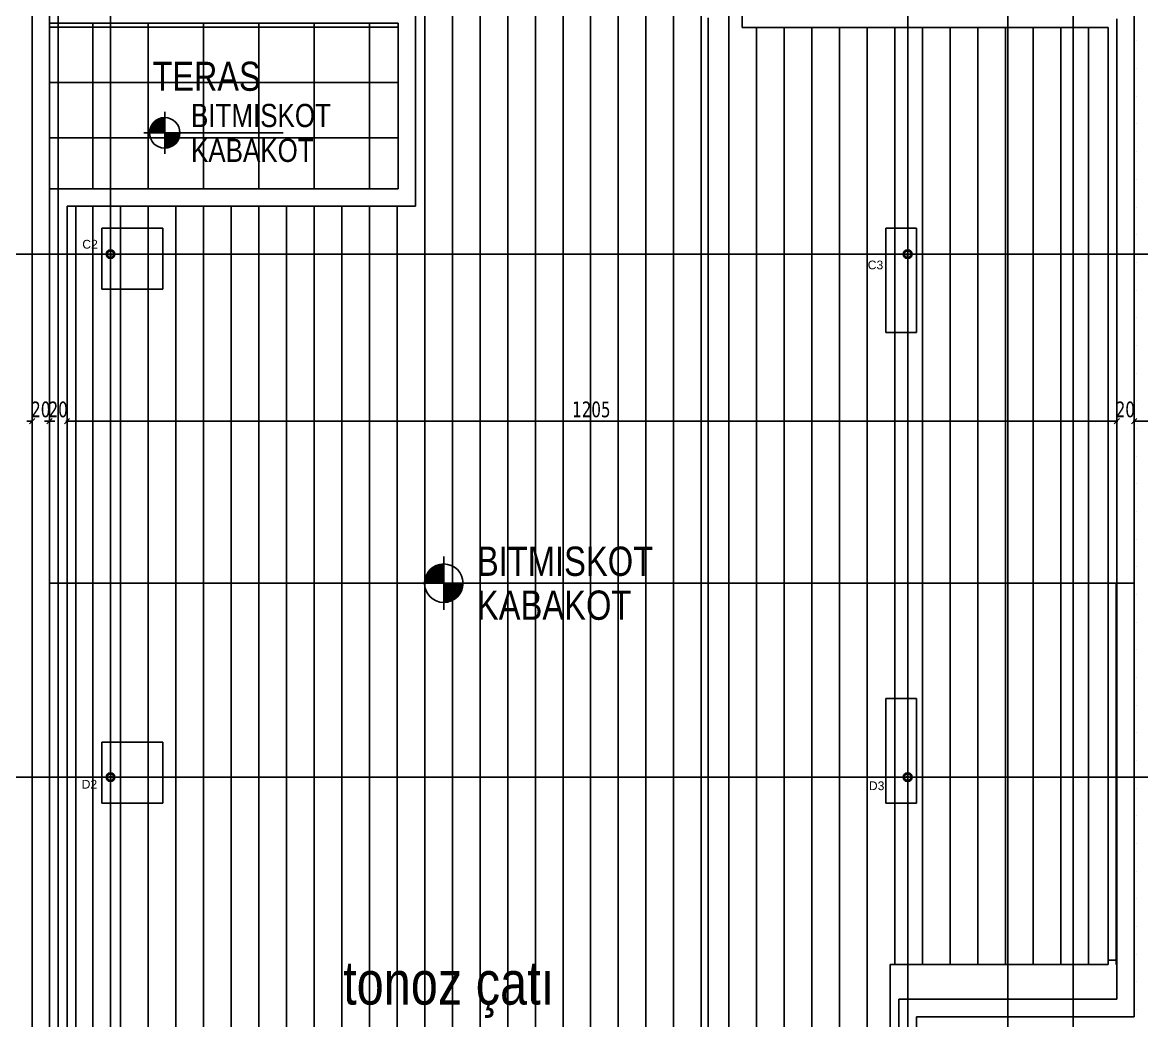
# Model space of a CAD drawing. Header units: millimetres. Extents: x 43168.9 to 43194.6, y -25545.1 to -25543.4.
# Drawn here: x 43179.7856 to 43180.0426, y -25544.2798 to -25544.0507 of the extents above; entities that cross this region are included whole.
import ezdxf

# ---------------------------------------------------------------- set-up
doc = ezdxf.new("R2010")
doc.units = ezdxf.units.MM
doc.header["$LTSCALE"] = 200
for name, pattern in [('DASHDOT', [1, 0.5, -0.25, 0, -0.25]), ('DASHDOT2', [0.5, 0.25, -0.125, 0, -0.125]), ('HIDDEN2', [0.1875, 0.125, -0.0625])]:
    doc.linetypes.add(name, pattern=pattern)
for name, color, linetype in [('aks_sgh', 5, 'DASHDOT2'), ('gor-1_sgh', 232, 'Continuous'), ('gor-2_sgh', 161, 'Continuous'), ('gor-4_sgh', 17, 'Continuous'), ('izd-alt_sgh', 8, 'HIDDEN2'), ('kesitcizgisi_sgh', 22, 'Continuous'), ('olcudis_sgh', 185, 'Continuous'), ('olcuic_sgh', 183, 'Continuous'), ('tarama-zemin_sgh', 197, 'Continuous'), ('yazi-mahal_sgh', 12, 'Continuous')]:
    doc.layers.add(name, color=color, linetype=linetype)
doc.styles.add('1-200', font='arial.ttf', dxfattribs={"height": 60})
doc.styles.add('dim', font='VERDANA.TTF', dxfattribs={"width": 0.7})
doc.styles.add('text2', font='arial.ttf')

msp = doc.modelspace()

# ---------------------------------------------------------------- hatches: boundary and pattern name
h = msp.add_hatch(color=256)
edge = h.paths.add_edge_path()
edge.add_arc((43179.80588, -25544.10392), 0.001, 0, 360)
edge = h.paths.add_edge_path(flags=16)
edge.add_arc((43179.80588, -25544.10392), 0.00075, 0, 360)
h = msp.add_hatch(color=256)
edge = h.paths.add_edge_path()
edge.add_arc((43179.98888, -25544.10392), 0.001, 0, 360)
edge = h.paths.add_edge_path(flags=16)
edge.add_arc((43179.98888, -25544.10392), 0.00075, 0, 360)
h = msp.add_hatch(color=256)
edge = h.paths.add_edge_path()
edge.add_arc((43179.80588, -25544.22392), 0.001, 0, 360)
edge = h.paths.add_edge_path(flags=16)
edge.add_arc((43179.80588, -25544.22392), 0.00075, 0, 360)
h = msp.add_hatch(color=256)
edge = h.paths.add_edge_path()
edge.add_arc((43179.98888, -25544.22392), 0.001, 0, 360)
edge = h.paths.add_edge_path(flags=16)
edge.add_arc((43179.98888, -25544.22392), 0.00075, 0, 360)

# ---------------------------------------------------------------- linework, layer by layer
at = {"color": 0}
for p, q in [((43179.81831, -25544.07124), (43179.81831, -25544.08091)), ((43179.81348, -25544.07607), (43179.84548, -25544.07607)), ((43179.88238, -25544.17333), (43179.88238, -25544.18551)), ((43179.87629, -25544.17942), (43179.91661, -25544.17942))]:
    msp.add_line(p, q, dxfattribs=at)
for p, q in [((43179.81482, -25544.07597), (43179.81822, -25544.07258)), ((43179.81485, -25544.07565), (43179.81789, -25544.0726)), ((43179.81492, -25544.07528), (43179.81754, -25544.07266)), ((43179.8161, -25544.07607), (43179.81499, -25544.07496)), ((43179.81502, -25544.07607), (43179.81831, -25544.07278)), ((43179.81504, -25544.07485), (43179.81711, -25544.07279)), ((43179.8164, -25544.07607), (43179.81508, -25544.07475)), ((43179.8167, -25544.07607), (43179.81517, -25544.07454)), ((43179.817, -25544.07607), (43179.81527, -25544.07435)), ((43179.81531, -25544.07428), (43179.81652, -25544.07307)), ((43179.81532, -25544.07607), (43179.81831, -25544.07308)), ((43179.8173, -25544.07607), (43179.81539, -25544.07416)), ((43179.8176, -25544.07607), (43179.81551, -25544.07398)), ((43179.81562, -25544.07607), (43179.81831, -25544.07338)), ((43179.8179, -25544.07607), (43179.81565, -25544.07382)), ((43179.8182, -25544.07607), (43179.81578, -25544.07366)), ((43179.81592, -25544.07607), (43179.81831, -25544.07368)), ((43179.81831, -25544.07589), (43179.81594, -25544.07351)), ((43179.81831, -25544.07559), (43179.8161, -25544.07337)), ((43179.81622, -25544.07607), (43179.81831, -25544.07398)), ((43179.81831, -25544.07529), (43179.81627, -25544.07324)), ((43179.81831, -25544.07499), (43179.81645, -25544.07312)), ((43179.81652, -25544.07607), (43179.81831, -25544.07428)), ((43179.81831, -25544.07469), (43179.81663, -25544.07301)), ((43179.81682, -25544.07607), (43179.81831, -25544.07458)), ((43179.81831, -25544.07439), (43179.81683, -25544.07291)), ((43179.81831, -25544.07409), (43179.81704, -25544.07282)), ((43179.81712, -25544.07607), (43179.81831, -25544.07487)), ((43179.81831, -25544.07379), (43179.81726, -25544.07274)), ((43179.81831, -25544.07349), (43179.81749, -25544.07267)), ((43179.81831, -25544.07319), (43179.81775, -25544.07263)), ((43179.81831, -25544.07289), (43179.81801, -25544.07259)), ((43179.81831, -25544.0726), (43179.81829, -25544.07257)), ((43179.81491, -25544.07607), (43179.81482, -25544.07599)), ((43179.81521, -25544.07607), (43179.81484, -25544.07571)), ((43179.8155, -25544.07607), (43179.81488, -25544.07544)), ((43179.8158, -25544.07607), (43179.81494, -25544.0752)), ((43179.81742, -25544.07607), (43179.81831, -25544.07517)), ((43179.81772, -25544.07607), (43179.81831, -25544.07547)), ((43179.81801, -25544.07607), (43179.81831, -25544.07577)), ((43179.81831, -25544.07637), (43179.81861, -25544.07607)), ((43179.81831, -25544.07667), (43179.81891, -25544.07607)), ((43179.81831, -25544.07697), (43179.81921, -25544.07607)), ((43179.81831, -25544.07727), (43179.81951, -25544.07607)), ((43179.81831, -25544.07757), (43179.81981, -25544.07607)), ((43179.81831, -25544.07787), (43179.82011, -25544.07607)), ((43179.81831, -25544.07817), (43179.82041, -25544.07607)), ((43179.81831, -25544.07847), (43179.82071, -25544.07607)), ((43179.81831, -25544.07877), (43179.82101, -25544.07607)), ((43179.81831, -25544.07907), (43179.82131, -25544.07607)), ((43179.81831, -25544.07936), (43179.82161, -25544.07607)), ((43179.82073, -25544.0786), (43179.81831, -25544.07619)), ((43179.82057, -25544.07874), (43179.81831, -25544.07649)), ((43179.8204, -25544.07887), (43179.81831, -25544.07679)), ((43179.82023, -25544.079), (43179.81831, -25544.07709)), ((43179.82004, -25544.07911), (43179.81831, -25544.07738)), ((43179.81841, -25544.07956), (43179.82181, -25544.07617)), ((43179.82087, -25544.07845), (43179.8185, -25544.07607)), ((43179.81874, -25544.07954), (43179.82178, -25544.07649)), ((43179.82101, -25544.07829), (43179.8188, -25544.07607)), ((43179.82114, -25544.07812), (43179.8191, -25544.07607)), ((43179.81911, -25544.07947), (43179.82173, -25544.07685)), ((43179.82126, -25544.07794), (43179.8194, -25544.07607)), ((43179.81953, -25544.07935), (43179.8216, -25544.07728)), ((43179.82138, -25544.07776), (43179.8197, -25544.07607)), ((43179.82147, -25544.07755), (43179.81999, -25544.07607)), ((43179.82157, -25544.07735), (43179.82029, -25544.07607)), ((43179.82165, -25544.07712), (43179.82059, -25544.07607)), ((43179.82171, -25544.07689), (43179.82089, -25544.07607)), ((43179.82176, -25544.07664), (43179.82119, -25544.07607)), ((43179.8218, -25544.07638), (43179.82149, -25544.07607)), ((43179.82181, -25544.07609), (43179.82179, -25544.07607)), ((43179.81984, -25544.07921), (43179.81831, -25544.07768)), ((43179.81963, -25544.0793), (43179.81831, -25544.07798)), ((43179.81942, -25544.07939), (43179.81831, -25544.07828)), ((43179.81918, -25544.07945), (43179.81831, -25544.07858)), ((43179.81894, -25544.07951), (43179.81831, -25544.07888)), ((43179.81868, -25544.07954), (43179.81831, -25544.07918)), ((43179.8184, -25544.07957), (43179.81831, -25544.07948)), ((43179.8201, -25544.07907), (43179.82131, -25544.07786)), ((43179.87798, -25544.17929), (43179.88226, -25544.17502)), ((43179.87801, -25544.17889), (43179.88185, -25544.17505)), ((43179.8781, -25544.17842), (43179.8814, -25544.17512)), ((43179.88238, -25544.17655), (43179.88105, -25544.17522)), ((43179.88238, -25544.17617), (43179.88134, -25544.17514)), ((43179.88238, -25544.17579), (43179.88166, -25544.17508)), ((43179.88238, -25544.17542), (43179.88199, -25544.17503)), ((43179.88238, -25544.17504), (43179.88235, -25544.17501)), ((43179.87823, -25544.17942), (43179.88238, -25544.17527)), ((43179.87825, -25544.17789), (43179.88086, -25544.17528)), ((43179.87997, -25544.17942), (43179.87831, -25544.17776)), ((43179.88035, -25544.17942), (43179.87842, -25544.17749)), ((43179.88072, -25544.17942), (43179.87855, -25544.17724)), ((43179.8786, -25544.17717), (43179.88012, -25544.17564)), ((43179.87861, -25544.17942), (43179.88238, -25544.17565)), ((43179.8811, -25544.17942), (43179.87869, -25544.17701)), ((43179.88148, -25544.17942), (43179.87885, -25544.17679)), ((43179.87898, -25544.17942), (43179.88238, -25544.17602)), ((43179.88186, -25544.17942), (43179.87902, -25544.17658)), ((43179.88223, -25544.17942), (43179.87919, -25544.17638)), ((43179.87936, -25544.17942), (43179.88238, -25544.1764)), ((43179.88238, -25544.17919), (43179.87939, -25544.17619)), ((43179.88238, -25544.17881), (43179.87958, -25544.17602)), ((43179.87974, -25544.17942), (43179.88238, -25544.17678)), ((43179.88238, -25544.17843), (43179.8798, -25544.17585)), ((43179.88238, -25544.17806), (43179.88003, -25544.1757)), ((43179.88012, -25544.17942), (43179.88238, -25544.17716)), ((43179.88238, -25544.17768), (43179.88026, -25544.17556)), ((43179.88049, -25544.17942), (43179.88238, -25544.17753)), ((43179.88238, -25544.1773), (43179.88051, -25544.17544)), ((43179.88238, -25544.17692), (43179.88077, -25544.17532)), ((43179.87808, -25544.17942), (43179.87798, -25544.17931)), ((43179.87846, -25544.17942), (43179.878, -25544.17896)), ((43179.87884, -25544.17942), (43179.87805, -25544.17863)), ((43179.87922, -25544.17942), (43179.87812, -25544.17833)), ((43179.87959, -25544.17942), (43179.8782, -25544.17802)), ((43179.88087, -25544.17942), (43179.88238, -25544.17791)), ((43179.88125, -25544.17942), (43179.88238, -25544.17829)), ((43179.88162, -25544.17942), (43179.88238, -25544.17867)), ((43179.882, -25544.17942), (43179.88238, -25544.17904)), ((43179.88238, -25544.1798), (43179.88276, -25544.17942)), ((43179.88238, -25544.18017), (43179.88313, -25544.17942)), ((43179.88238, -25544.18055), (43179.88351, -25544.17942)), ((43179.88238, -25544.18093), (43179.88389, -25544.17942)), ((43179.88238, -25544.18131), (43179.88426, -25544.17942)), ((43179.88238, -25544.18168), (43179.88464, -25544.17942)), ((43179.88238, -25544.18206), (43179.88502, -25544.17942)), ((43179.88238, -25544.18244), (43179.8854, -25544.17942)), ((43179.88238, -25544.18281), (43179.88577, -25544.17942)), ((43179.88238, -25544.18319), (43179.88615, -25544.17942)), ((43179.88238, -25544.18357), (43179.88653, -25544.17942)), ((43179.88542, -25544.18261), (43179.88238, -25544.17956)), ((43179.88522, -25544.18278), (43179.88238, -25544.17994)), ((43179.88501, -25544.18295), (43179.88238, -25544.18032)), ((43179.8825, -25544.18382), (43179.88678, -25544.17954)), ((43179.8856, -25544.18241), (43179.88261, -25544.17942)), ((43179.88291, -25544.18379), (43179.88675, -25544.17995)), ((43179.88578, -25544.18221), (43179.88299, -25544.17942)), ((43179.88594, -25544.182), (43179.88336, -25544.17942)), ((43179.88609, -25544.18177), (43179.88374, -25544.17942)), ((43179.88624, -25544.18154), (43179.88412, -25544.17942)), ((43179.88636, -25544.18128), (43179.8845, -25544.17942)), ((43179.88648, -25544.18102), (43179.88487, -25544.17942)), ((43179.88658, -25544.18075), (43179.88525, -25544.17942)), ((43179.88666, -25544.18045), (43179.88563, -25544.17942)), ((43179.88672, -25544.18014), (43179.88601, -25544.17942)), ((43179.88677, -25544.17981), (43179.88638, -25544.17942)), ((43179.88679, -25544.17945), (43179.88676, -25544.17942)), ((43179.88479, -25544.1831), (43179.88238, -25544.1807)), ((43179.88455, -25544.18325), (43179.88238, -25544.18107)), ((43179.8843, -25544.18337), (43179.88238, -25544.18145)), ((43179.88404, -25544.18349), (43179.88238, -25544.18183)), ((43179.88378, -25544.1836), (43179.88238, -25544.1822)), ((43179.88347, -25544.18368), (43179.88238, -25544.18258)), ((43179.88317, -25544.18375), (43179.88238, -25544.18296)), ((43179.88338, -25544.1837), (43179.88668, -25544.1804)), ((43179.88391, -25544.18354), (43179.88652, -25544.18094)), ((43179.88463, -25544.1832), (43179.88616, -25544.18167)), ((43179.88284, -25544.18379), (43179.88238, -25544.18334)), ((43179.88249, -25544.18382), (43179.88238, -25544.18371))]:
    msp.add_line(p, q)
at = {"color": 0, "linetype": 'ByBlock', "lineweight": -2}
for p, q in [((43179.80608, -25544.10372), (43179.80568, -25544.10372)), ((43179.80568, -25544.10372), (43179.80568, -25544.10412)), ((43179.80568, -25544.10412), (43179.80608, -25544.10412)), ((43179.80595, -25544.10385), (43179.80581, -25544.10399)), ((43179.80595, -25544.10399), (43179.80581, -25544.10385)), ((43179.80608, -25544.10412), (43179.80608, -25544.10372)), ((43179.98908, -25544.10372), (43179.98868, -25544.10372)), ((43179.98868, -25544.10372), (43179.98868, -25544.10412)), ((43179.98868, -25544.10412), (43179.98908, -25544.10412)), ((43179.98895, -25544.10385), (43179.98881, -25544.10399)), ((43179.98895, -25544.10399), (43179.98881, -25544.10385)), ((43179.98908, -25544.10412), (43179.98908, -25544.10372)), ((43179.78728, -25544.14284), (43179.78848, -25544.14164)), ((43179.79128, -25544.14284), (43179.79248, -25544.14164)), ((43179.79248, -25544.14164), (43179.79128, -25544.14284)), ((43179.79648, -25544.14164), (43179.79528, -25544.14284)), ((43179.79648, -25544.14164), (43179.79528, -25544.14284)), ((43180.03628, -25544.14284), (43180.03748, -25544.14164)), ((43180.03628, -25544.14284), (43180.03748, -25544.14164)), ((43180.04148, -25544.14164), (43180.04028, -25544.14284)), ((43180.04148, -25544.14164), (43180.04028, -25544.14284)), ((43179.80608, -25544.22372), (43179.80568, -25544.22372)), ((43179.80568, -25544.22372), (43179.80568, -25544.22412)), ((43179.80595, -25544.22385), (43179.80581, -25544.22399)), ((43179.80595, -25544.22399), (43179.80581, -25544.22385)), ((43179.80608, -25544.22412), (43179.80608, -25544.22372)), ((43179.98908, -25544.22372), (43179.98868, -25544.22372)), ((43179.98868, -25544.22372), (43179.98868, -25544.22412)), ((43179.98895, -25544.22385), (43179.98881, -25544.22399)), ((43179.98895, -25544.22399), (43179.98881, -25544.22385)), ((43179.98908, -25544.22412), (43179.98908, -25544.22372)), ((43179.80568, -25544.22412), (43179.80608, -25544.22412)), ((43179.98868, -25544.22412), (43179.98908, -25544.22412))]:
    msp.add_line(p, q, dxfattribs=at)
at = {"color": 0}
for centre, radius in [((43179.81831, -25544.07607), 0.0035), ((43179.88238, -25544.17942), 0.00441)]:
    msp.add_circle(centre, radius, dxfattribs=at)
at = {"color": 0, "linetype": 'Continuous', "lineweight": -2}
for centre, radius in [((43179.80588, -25544.10392), 0.001), ((43179.80588, -25544.10392), 0.00075), ((43179.98888, -25544.10392), 0.001), ((43179.98888, -25544.10392), 0.00075), ((43179.80588, -25544.22392), 0.001), ((43179.80588, -25544.22392), 0.00075), ((43179.98888, -25544.22392), 0.001), ((43179.98888, -25544.22392), 0.00075)]:
    msp.add_circle(centre, radius, dxfattribs=at)
at = {"layer": 'aks_sgh'}
for p, q in [((43179.79388, -25543.74092), (43179.79388, -25544.60992)), ((43179.80588, -25543.74092), (43179.80588, -25544.60992)), ((43179.98888, -25543.74092), (43179.98888, -25544.60992)), ((43180.02688, -25543.74092), (43180.02688, -25544.60992)), ((43180.52688, -25544.10392), (43179.72488, -25544.10392)), ((43180.52688, -25544.22392), (43179.72488, -25544.22392))]:
    msp.add_line(p, q, dxfattribs=at)
at = {"layer": 'gor-1_sgh'}
for p, q in [((43179.79188, -25543.86592), (43179.79188, -25544.05091)), ((43180.04088, -25544.27891), (43180.04088, -25544.04591)), ((43179.87588, -25544.09291), (43179.87588, -25544.04691)), ((43179.87188, -25544.05091), (43179.79188, -25544.05091)), ((43179.87188, -25544.05091), (43179.87188, -25544.08891)), ((43180.03688, -25544.27491), (43180.03688, -25544.04991)), ((43179.87188, -25544.08891), (43179.79188, -25544.08891)), ((43179.79188, -25544.08891), (43179.79188, -25544.17942)), ((43179.79588, -25544.17942), (43179.79588, -25544.09291)), ((43179.79588, -25544.09291), (43179.87588, -25544.09291)), ((43179.79188, -25544.17942), (43180.04088, -25544.17942)), ((43179.79188, -25544.55092), (43179.79188, -25544.17942)), ((43179.79588, -25544.55092), (43179.79588, -25544.17942)), ((43179.98688, -25544.46492), (43179.98688, -25544.27491)), ((43179.98688, -25544.27491), (43180.03688, -25544.27491)), ((43179.99088, -25544.46492), (43179.99088, -25544.27891)), ((43179.99088, -25544.27891), (43180.04088, -25544.27891))]:
    msp.add_line(p, q, dxfattribs=at)
at = {"layer": 'gor-2_sgh'}
for p, q in [((43179.95088, -25544.05191), (43179.95088, -25543.81592)), ((43179.78788, -25544.46492), (43179.78788, -25543.86192)), ((43179.79188, -25544.05091), (43179.79188, -25544.08891)), ((43180.03488, -25544.05191), (43179.95088, -25544.05191)), ((43180.03488, -25544.26691), (43180.03488, -25544.05191)), ((43179.79788, -25544.17942), (43179.79788, -25544.09291)), ((43179.79788, -25544.53492), (43179.79788, -25544.17942)), ((43179.98488, -25544.46292), (43179.98488, -25544.26691)), ((43179.98488, -25544.26691), (43180.03488, -25544.26691)), ((43180.03488, -25544.26591), (43180.03688, -25544.26591))]:
    msp.add_line(p, q, dxfattribs=at)
at = {"layer": 'gor-4_sgh'}
for p, q in [((43179.878, -25544.17942), (43179.878, -25543.81592)), ((43179.88435, -25544.17942), (43179.88435, -25543.81592)), ((43179.8907, -25544.17942), (43179.8907, -25543.81592)), ((43179.89705, -25544.17942), (43179.89705, -25543.81592)), ((43179.9034, -25544.17942), (43179.9034, -25543.81592)), ((43179.90975, -25544.17942), (43179.90975, -25543.81592)), ((43179.9161, -25544.17942), (43179.9161, -25543.81592)), ((43179.92245, -25544.17942), (43179.92245, -25543.81592)), ((43179.9288, -25544.17942), (43179.9288, -25543.81592)), ((43179.93515, -25544.17942), (43179.93515, -25543.81592)), ((43179.9415, -25544.17942), (43179.9415, -25543.81592)), ((43179.94785, -25544.17942), (43179.94785, -25543.81592)), ((43179.9542, -25544.17942), (43179.9542, -25544.05191)), ((43179.96055, -25544.17942), (43179.96055, -25544.05191)), ((43179.9669, -25544.17942), (43179.9669, -25544.05191)), ((43179.97325, -25544.17942), (43179.97325, -25544.05191)), ((43179.9796, -25544.17942), (43179.9796, -25544.05191)), ((43179.98595, -25544.17942), (43179.98595, -25544.05191)), ((43179.9923, -25544.17942), (43179.9923, -25544.05191)), ((43179.99865, -25544.17942), (43179.99865, -25544.05191)), ((43180.005, -25544.17942), (43180.005, -25544.05191)), ((43180.01135, -25544.17942), (43180.01135, -25544.05191)), ((43180.0177, -25544.17942), (43180.0177, -25544.05191)), ((43180.02405, -25544.17942), (43180.02405, -25544.05191)), ((43180.0304, -25544.17942), (43180.0304, -25544.05191)), ((43179.8018, -25544.17942), (43179.8018, -25544.09291)), ((43179.80815, -25544.17942), (43179.80815, -25544.09291)), ((43179.8145, -25544.17942), (43179.8145, -25544.09291)), ((43179.82085, -25544.17942), (43179.82085, -25544.09291)), ((43179.8272, -25544.17942), (43179.8272, -25544.09291)), ((43179.83355, -25544.17942), (43179.83355, -25544.09291)), ((43179.8399, -25544.17942), (43179.8399, -25544.09291)), ((43179.84625, -25544.17942), (43179.84625, -25544.09291)), ((43179.8526, -25544.17942), (43179.8526, -25544.09291)), ((43179.85895, -25544.17942), (43179.85895, -25544.09291)), ((43179.8653, -25544.17942), (43179.8653, -25544.09291)), ((43179.87165, -25544.17942), (43179.87165, -25544.09291)), ((43179.8018, -25544.53492), (43179.8018, -25544.17942)), ((43179.80815, -25544.53492), (43179.80815, -25544.17942)), ((43179.8145, -25544.53492), (43179.8145, -25544.17942)), ((43179.82085, -25544.53492), (43179.82085, -25544.17942)), ((43179.8272, -25544.53492), (43179.8272, -25544.17942)), ((43179.83355, -25544.53492), (43179.83355, -25544.17942)), ((43179.8399, -25544.53492), (43179.8399, -25544.17942)), ((43179.84625, -25544.53492), (43179.84625, -25544.17942)), ((43179.8526, -25544.53492), (43179.8526, -25544.17942)), ((43179.85895, -25544.53492), (43179.85895, -25544.17942)), ((43179.8653, -25544.53492), (43179.8653, -25544.17942)), ((43179.87165, -25544.53492), (43179.87165, -25544.17942)), ((43179.878, -25544.53492), (43179.878, -25544.17942)), ((43179.88435, -25544.53492), (43179.88435, -25544.17942)), ((43179.8907, -25544.53492), (43179.8907, -25544.17942)), ((43179.89705, -25544.53492), (43179.89705, -25544.17942)), ((43179.9034, -25544.53492), (43179.9034, -25544.17942)), ((43179.90975, -25544.53492), (43179.90975, -25544.17942)), ((43179.9161, -25544.53492), (43179.9161, -25544.17942)), ((43179.92245, -25544.53492), (43179.92245, -25544.17942)), ((43179.9288, -25544.53492), (43179.9288, -25544.17942)), ((43179.93515, -25544.53492), (43179.93515, -25544.17942)), ((43179.9415, -25544.53492), (43179.9415, -25544.17942)), ((43179.94785, -25544.53492), (43179.94785, -25544.17942)), ((43179.9542, -25544.53492), (43179.9542, -25544.17942)), ((43179.96055, -25544.53492), (43179.96055, -25544.17942)), ((43179.9669, -25544.53492), (43179.9669, -25544.17942)), ((43179.97325, -25544.53492), (43179.97325, -25544.17942)), ((43179.9796, -25544.46292), (43179.9796, -25544.17942)), ((43179.98595, -25544.26691), (43179.98595, -25544.17942)), ((43179.9923, -25544.26691), (43179.9923, -25544.17942)), ((43179.99865, -25544.26691), (43179.99865, -25544.17942)), ((43180.005, -25544.26691), (43180.005, -25544.17942)), ((43180.01135, -25544.26691), (43180.01135, -25544.17942)), ((43180.0177, -25544.26691), (43180.0177, -25544.17942)), ((43180.02405, -25544.26691), (43180.02405, -25544.17942)), ((43180.0304, -25544.26691), (43180.0304, -25544.17942)), ((43180.03675, -25544.26691), (43180.03675, -25544.17942))]:
    msp.add_line(p, q, dxfattribs=at)
at = {"layer": 'izd-alt_sgh'}
for p, q in [((43179.80388, -25544.09792), (43179.81788, -25544.09792)), ((43179.80388, -25544.11192), (43179.80388, -25544.09792)), ((43179.81788, -25544.09792), (43179.81788, -25544.11192)), ((43179.98388, -25544.09792), (43179.99088, -25544.09792)), ((43179.98388, -25544.12192), (43179.98388, -25544.09792)), ((43179.99088, -25544.09792), (43179.99088, -25544.12192)), ((43179.81788, -25544.11192), (43179.80388, -25544.11192)), ((43179.99088, -25544.12192), (43179.98388, -25544.12192)), ((43179.98388, -25544.20592), (43179.99088, -25544.20592)), ((43179.98388, -25544.22992), (43179.98388, -25544.20592)), ((43179.99088, -25544.20592), (43179.99088, -25544.22992)), ((43179.80388, -25544.21592), (43179.81788, -25544.21592)), ((43179.80388, -25544.22992), (43179.80388, -25544.21592)), ((43179.81788, -25544.21592), (43179.81788, -25544.22992)), ((43179.81788, -25544.22992), (43179.80388, -25544.22992)), ((43179.99088, -25544.22992), (43179.98388, -25544.22992))]:
    msp.add_line(p, q, dxfattribs=at)
at = {"layer": 'kesitcizgisi_sgh', "linetype": 'DASHDOT'}
msp.add_line((43180.01188, -25544.61379), (43180.01188, -25543.80816), dxfattribs=at)
at = {"layer": 'olcudis_sgh'}
for p, q in [((43179.78788, -25544.14224), (43179.78788, -25544.14124)), ((43179.79188, -25544.14224), (43179.79188, -25544.14124)), ((43179.79188, -25544.14224), (43179.79188, -25544.14124)), ((43179.79588, -25544.14224), (43179.79588, -25544.14124)), ((43179.79588, -25544.14224), (43179.79588, -25544.14124)), ((43180.03688, -25544.14224), (43180.03688, -25544.14124)), ((43180.03688, -25544.14224), (43180.03688, -25544.14124)), ((43180.04088, -25544.14224), (43180.04088, -25544.14124)), ((43180.04088, -25544.14224), (43180.04088, -25544.14124)), ((43179.78788, -25544.14224), (43179.78668, -25544.14224)), ((43179.79188, -25544.14224), (43179.79068, -25544.14224)), ((43179.79188, -25544.14224), (43179.79308, -25544.14224)), ((43180.03713, -25544.14224), (43179.79563, -25544.14224)), ((43179.79588, -25544.14224), (43179.79708, -25544.14224)), ((43180.03688, -25544.14224), (43180.03568, -25544.14224)), ((43180.21113, -25544.14224), (43180.04063, -25544.14224)), ((43180.04088, -25544.14224), (43180.04208, -25544.14224))]:
    msp.add_line(p, q, dxfattribs=at)
at = {"layer": 'olcuic_sgh'}
msp.add_line((43179.94309, -25544.54717), (43179.94309, -25544.04966), dxfattribs=at)
at = {"layer": 'tarama-zemin_sgh'}
for p, q in [((43179.87188, -25544.0518), (43179.79188, -25544.0518)), ((43179.8018, -25544.08891), (43179.8018, -25544.05091)), ((43179.8145, -25544.08891), (43179.8145, -25544.05091)), ((43179.8272, -25544.08891), (43179.8272, -25544.05091)), ((43179.8399, -25544.08891), (43179.8399, -25544.05091)), ((43179.8526, -25544.08891), (43179.8526, -25544.05091)), ((43179.8653, -25544.08891), (43179.8653, -25544.05091)), ((43180.04151, -25544.05498), (43180.04151, -25544.05498)), ((43180.04151, -25544.06133), (43180.04151, -25544.06133)), ((43179.87188, -25544.0645), (43179.79188, -25544.0645)), ((43180.04151, -25544.06768), (43180.04151, -25544.06768)), ((43180.04151, -25544.07403), (43180.04151, -25544.07403)), ((43179.87188, -25544.0772), (43179.79188, -25544.0772)), ((43180.04151, -25544.08038), (43180.04151, -25544.08038)), ((43180.04151, -25544.08673), (43180.04151, -25544.08673)), ((43180.04151, -25544.09308), (43180.04151, -25544.09308)), ((43180.04151, -25544.09943), (43180.04151, -25544.09943)), ((43180.04151, -25544.10578), (43180.04151, -25544.10578)), ((43180.04151, -25544.11213), (43180.04151, -25544.11213)), ((43180.04151, -25544.11848), (43180.04151, -25544.11848)), ((43180.04151, -25544.12483), (43180.04151, -25544.12483)), ((43180.04151, -25544.13118), (43180.04151, -25544.13118)), ((43180.04151, -25544.13753), (43180.04151, -25544.13753)), ((43180.04151, -25544.14388), (43180.04151, -25544.14388)), ((43180.04151, -25544.15023), (43180.04151, -25544.15023)), ((43180.04151, -25544.15658), (43180.04151, -25544.15658)), ((43180.04151, -25544.16293), (43180.04151, -25544.16293)), ((43180.04151, -25544.16928), (43180.04151, -25544.16928)), ((43180.04151, -25544.17563), (43180.04151, -25544.17563)), ((43180.04151, -25544.18198), (43180.04151, -25544.18198)), ((43180.04151, -25544.18833), (43180.04151, -25544.18833)), ((43180.04151, -25544.19468), (43180.04151, -25544.19468)), ((43180.04151, -25544.20103), (43180.04151, -25544.20103)), ((43180.04151, -25544.20738), (43180.04151, -25544.20738)), ((43180.04151, -25544.21373), (43180.04151, -25544.21373)), ((43180.04151, -25544.22008), (43180.04151, -25544.22008)), ((43180.04151, -25544.22643), (43180.04151, -25544.22643)), ((43180.04151, -25544.23278), (43180.04151, -25544.23278)), ((43180.04151, -25544.23913), (43180.04151, -25544.23913)), ((43180.04151, -25544.24548), (43180.04151, -25544.24548)), ((43180.04151, -25544.25183), (43180.04151, -25544.25183)), ((43180.04151, -25544.25818), (43180.04151, -25544.25818)), ((43180.04151, -25544.26453), (43180.04151, -25544.26453)), ((43180.04151, -25544.27088), (43180.04151, -25544.27088)), ((43180.04151, -25544.27723), (43180.04151, -25544.27723))]:
    msp.add_line(p, q, dxfattribs=at)

# ---------------------------------------------------------------- texts
at = {"color": 0, "style": 'text2', "width": 0.8}
for tag, p, s, height in [('BITMISKOT', (43179.82435, -25544.07474), '+0,10', 0.005333), ('KABAKOT', (43179.82435, -25544.08274), '±0,00', 0.005333), ('BITMISKOT', (43179.88998, -25544.17774), '+0,10', 0.00672), ('KABAKOT', (43179.88998, -25544.18782), '±0,00', 0.00672)]:
    msp.add_attdef(tag, p, s, height=height, dxfattribs=at)
at = {"layer": 'aks_sgh', "style": '1-200'}
for s, p in [('C2', (43179.79938, -25544.10263)), ('C3', (43179.9797, -25544.10738)), ('D2', (43179.79924, -25544.22656)), ('D3', (43179.97997, -25544.22691))]:
    msp.add_text(s, height=0.002, rotation=0, dxfattribs=at).set_placement(p)
at = {"layer": 'olcudis_sgh', "color": 2, "style": 'dim', "width": 0.7}
for s, p in [('20', (43179.78765, -25544.14133)), ('20', (43179.79165, -25544.14133)), ('1205', (43179.91186, -25544.14133)), ('20', (43180.03665, -25544.14133))]:
    msp.add_text(s, height=0.0036, dxfattribs=at).set_placement(p)
at = {"layer": 'yazi-mahal_sgh', "color": 252, "style": 'text2', "width": 0.8}
for s, height, p in [('TERAS', 0.006667, (43179.81549, -25544.06641)), ('tonoz çatı', 0.01, (43179.85927, -25544.27614))]:
    msp.add_text(s, height=height, dxfattribs=at).set_placement(p)

doc.saveas('drawing.dxf')
